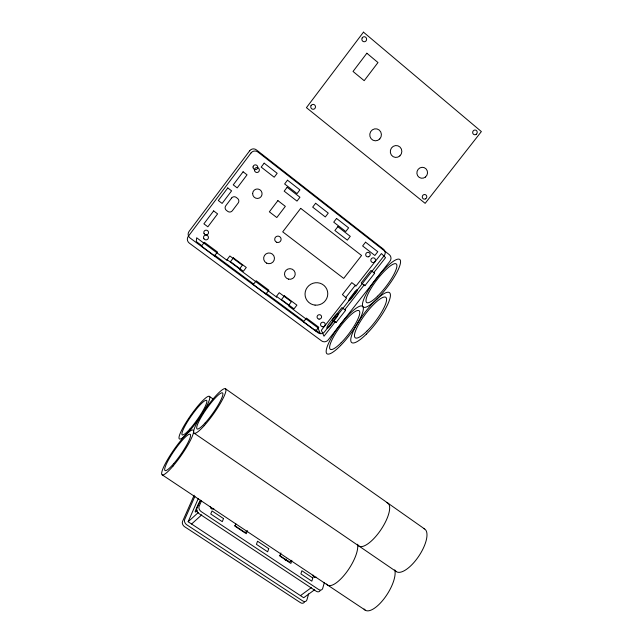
<?xml version="1.0" encoding="UTF-8"?>
<svg xmlns="http://www.w3.org/2000/svg" width="643" height="643" viewBox="0 0 643 643"><rect width="100%" height="100%" fill="white"/><g stroke="black" fill="none" stroke-linecap="round" stroke-linejoin="round"><path stroke-width="0.96" d="M201.484 246.14L204.386 242.298L217.487 252.024L214.585 255.85L201.484 246.14L201.524 245.441L196.284 241.551L196.654 237.773L227.132 260.391L227.067 259.659L229.864 255.97L242.347 265.262L239.55 268.927L239.67 269.698L276.739 297.211L276.466 296.327L279.247 292.718L291.375 301.744L288.586 305.337L288.916 306.253L317.779 327.673L320.351 333.492L315.456 329.867L315.906 330.912L318.775 327.239L306.446 318.084L303.568 321.773L315.906 330.912M324.377 582.445L322.706 588.385A4.204 2.95 56.5 0 1 318.534 589.43L201.299 511.683A4.292 3.207 48.1 0 1 199.129 506.282L201.589 500.6M308.64 593.947L306.904 599.863A4.139 2.966 56.9 0 1 302.732 600.94L186.8 524.817A4.228 3.215 48.2 0 1 184.686 519.48L194.885 496.396M291.657 561.074L290.901 563.429L279.858 556.074L280.903 552.948M247.145 531.415L246.285 533.73L234.936 526.183L235.836 523.876M200.447 500.19L196.927 508.291A4.284 3.207 48.1 0 0 199.097 513.677L316.139 591.182A4.188 2.95 56.5 0 0 320.085 590.676M314.7 589.695L303.689 597.749L188.142 521.746L198.301 498.518M194.162 495.247L182.564 521.417A4.212 3.223 48.2 0 0 184.662 526.754L300.41 602.636A4.131 2.966 57 0 0 304.348 602.097M253.302 284.527L256.187 280.766L268.895 290.202L266.009 293.947L253.302 284.527L253.117 283.667L214.569 255.102L214.585 255.85M345.958 297.275L355.306 285.331L351.761 282.623L342.414 294.582L346.521 298.151L321.347 330.325L324 336.201L335.437 321.604L335.967 322.609L345.58 310.352L345.002 309.396L364.243 284.841L364.902 285.693L374.62 273.299L373.913 272.503L385.567 257.626L381.412 253.567L355.909 286.159L355.306 285.331M188.142 521.746L198.253 512.567M191.582 524.013L201.725 514.866M247.434 530.644L245.168 532.549L234.695 525.58M291.906 560.286L289.567 562.103L279.367 555.311M300.458 595.627L311.445 587.549M162.293 474.904L365.602 610.384M194.001 433.093L396.08 571.458M209.313 396.345L213.42 399.215M225.412 388.726L424.525 528.916M227.067 259.659L239.55 268.927M276.466 296.327L288.586 305.337M335.967 322.609L332.302 319.868L341.915 307.587L345.58 310.352M364.902 285.693L361.245 282.896L370.963 270.486L374.62 273.299M303.568 321.773L303.174 320.761L265.776 293.047L266.009 293.947M304.573 601.551A4.131 2.966 57 0 1 304.477 601.832M285.556 560.535A10.151 7.29 54.9 0 1 288.016 560.768M284.97 559.804A10.175 7.282 54.8 0 1 286.288 559.105M200.214 501.042A4.268 0.908 -55.9 0 0 198.165 504.417L195.56 510.413A4.3 0.916 -56 0 0 196.404 511.474L196.758 511.145A4.308 0.916 -56 0 0 197.176 510.735M316.131 577.133A2.09 1.463 55.8 0 1 314.323 577.125A2.09 1.463 55.8 0 1 313.109 575.115M213.806 508.396A2.13 1.575 48.5 0 1 211.676 508.742A2.13 1.575 48.5 0 1 210.309 506.427M312.876 575.734A2.082 1.471 55.8 0 1 313.961 577.157M210.574 507.584A2.122 1.575 48.5 0 1 211.611 508.838M357.508 544.332A25.913 9.026 -57 0 1 345.653 573.419A25.913 9.026 -57 0 1 326.58 584.005M394.754 569.843A25.624 9.95 -57.6 0 1 383.775 599.099A25.624 9.95 -57.6 0 1 364.059 608.977M386.845 502.609A25.889 9.195 -56.1 0 1 380.134 530.877A25.889 9.195 -56.1 0 1 357.54 544.291M423.641 528.514A25.591 10.143 -56.4 0 1 418.802 556.147A25.591 10.143 -56.4 0 1 395.365 570.735M312.779 577.985L311.839 581.168L300.9 573.902L301.872 570.727L312.779 577.985M268.742 548.68L267.657 551.815L256.428 544.348L257.546 541.229L268.742 548.68M223.523 518.58L222.277 521.666L210.743 513.998L212.021 510.936L223.523 518.58M249.717 150.743L189.05 231.432A4.782 4.67 28.5 0 0 190.079 238.014L318.124 332.857A4.533 4.397 -23.9 0 0 324.442 331.957L384.225 255.617A4.597 4.477 -50.3 0 0 383.533 249.243L256.412 149.891A4.855 4.758 66.4 0 0 249.717 150.743M251.035 152.938L188.278 236.359A4.943 4.822 26.9 0 0 189.347 243.158L321.621 340.919A4.678 4.533 -24 0 0 328.147 339.978L389.955 261.203A4.75 4.614 -49.3 0 0 389.256 254.62L257.964 152.053A5.023 4.927 66.6 0 0 251.035 152.938M227.775 187.933L218.299 200.528L222.124 203.421L231.593 190.85L227.775 187.933M213.645 210.896L203.895 223.836L207.858 226.802L217.599 213.878L213.645 210.896M243.102 171.785L233.248 184.871L237.195 187.893L247.049 174.824L243.102 171.785M231.633 198.012L225.757 205.8A3.295 3.247 40.9 0 0 226.424 210.382L227.743 211.378A3.295 3.247 40.6 0 0 232.316 210.775L238.191 203.003A3.295 3.255 45.8 0 0 237.532 198.414L236.222 197.409A3.295 3.255 45.9 0 0 231.633 198.012M264.16 163.161L261.187 167.092L274.207 177.219L277.173 173.305L264.16 163.161M363.464 32.15L306.43 107.662L425.152 203.349L481.366 131.574L363.464 32.15M366.856 53.224L353.039 71.453L364.187 80.68L377.98 62.548L366.856 53.224M287.493 180.201L284.632 183.962L297.042 193.615L299.903 189.87L287.493 180.201M233.385 257.867L230.483 261.677L243.384 271.258L246.285 267.464L233.385 257.867M287.132 187.266L284.174 191.156L296.994 201.106L299.951 197.24L287.132 187.266M277.897 200.616L269.353 211.828L276.811 217.543L285.339 206.363L277.897 200.616M300.707 208.356L282.719 231.85L343.708 278.395L361.575 255.488L300.707 208.356M315.633 203.276L312.675 207.126L325.31 216.948L328.26 213.114L315.633 203.276M336.57 218.459L333.725 222.148L345.773 231.52L348.619 227.855L336.57 218.459M284.391 295.828L281.505 299.566L294.02 308.857L296.905 305.144L284.391 295.828M337.84 226.69L334.89 230.499L347.333 240.144L350.274 236.359L337.84 226.69M365.554 242.186L362.62 245.956L374.869 255.48L377.803 251.726L365.554 242.186M334.89 316.107L329.256 323.308A4.614 1.005 -53.3 0 0 326.901 327.826A14.91 3.247 -53.2 0 0 327.054 328.147A4.614 1.005 -53.3 0 0 330.341 325.471L336.032 318.213A4.622 1.005 -53.2 0 0 338.339 313.615A14.885 3.247 -53.3 0 0 338.202 313.39A4.614 1.005 -53.2 0 0 334.89 316.107M355.161 291.44L350.419 297.508A3.094 0.675 -52.9 0 0 348.908 300.53A3.094 0.675 -52.9 0 0 351.207 298.698L355.981 292.605A3.094 0.675 -52.8 0 0 357.476 289.591A3.094 0.675 -52.8 0 0 355.161 291.44M173.063 466.046A27.207 4.638 -55.2 0 0 193.197 430.167A27.207 4.638 -55.2 0 0 166.633 461.216A27.207 4.638 -55.2 0 0 173.063 466.046M188.849 431.71A26.033 4.316 -54.8 0 0 209.642 396.651A26.033 4.316 -54.8 0 0 184.702 424.661A26.033 4.316 -54.8 0 0 188.849 431.71M173.859 463.49A22.055 3.762 -55.2 0 0 190.256 434.346A22.055 3.762 -55.2 0 0 168.747 459.432A22.055 3.762 -55.2 0 0 173.859 463.49M189.838 429.066A21.106 3.496 -54.8 0 0 206.757 400.605A21.106 3.496 -54.8 0 0 186.574 423.223A21.106 3.496 -54.8 0 0 189.838 429.066M204.185 425.69A27.191 4.726 -54.7 0 0 225.757 389.039A27.191 4.726 -54.7 0 0 199.475 418.199A27.191 4.726 -54.7 0 0 204.185 425.69M205.173 422.917A22.047 3.834 -54.7 0 0 222.727 393.162A22.047 3.834 -54.7 0 0 201.46 416.704A22.047 3.834 -54.7 0 0 205.173 422.917M276.683 242.258A3.215 3.199 -7.7 0 0 281.095 238.874A3.215 3.199 -7.7 0 0 275.951 236.769A3.215 3.199 -7.7 0 0 276.683 242.258M203.895 238.706A2.459 2.411 26.9 0 0 208.139 238.649A2.459 2.411 26.9 0 0 205.905 235.041A2.459 2.411 26.9 0 0 203.895 238.706M254.459 169.736A2.492 2.451 65.1 0 0 257.923 172.284A2.492 2.451 65.1 0 0 258.341 168.008A2.492 2.451 65.1 0 0 254.459 169.736M373.687 262.448A2.379 2.315 -47.8 0 0 374.869 258.526A2.379 2.315 -47.8 0 0 370.915 259.555A2.379 2.315 -47.8 0 0 373.687 262.448M322.601 326.757A2.347 2.283 -24.9 0 0 325.02 323.517A2.347 2.283 -24.9 0 0 321.002 323.148A2.347 2.283 -24.9 0 0 322.601 326.757M366.992 331.065A25.366 6.189 -52.9 0 0 385.88 297.379A25.366 6.189 -52.9 0 0 358.698 324.273A25.366 6.189 -52.9 0 0 366.992 331.065M366.349 334.143A31.29 7.628 -52.9 0 0 389.505 292.678A31.29 7.628 -52.9 0 0 355.933 326.001A31.29 7.628 -52.9 0 0 366.349 334.143M377.545 296.214A24.297 5.642 -52.5 0 0 396.361 264.048A24.297 5.642 -52.5 0 0 370.44 289.422A24.297 5.642 -52.5 0 0 377.545 296.214M376.79 299.172A29.972 6.96 -52.5 0 0 399.882 259.571A29.972 6.96 -52.5 0 0 367.86 291.006A29.972 6.96 -52.5 0 0 376.79 299.172M340.525 345.604A29.691 6.888 -53.2 0 0 362.548 306.269A29.691 6.888 -53.2 0 0 331.169 338.21A29.691 6.888 -53.2 0 0 340.525 345.604M341.192 342.703A24.064 5.578 -53.2 0 0 359.148 310.754A24.064 5.578 -53.2 0 0 333.741 336.53A24.064 5.578 -53.2 0 0 341.192 342.703M379.764 138.944A6.028 5.819 -79.7 0 0 377.015 128.946A6.028 5.819 -79.7 0 0 369.982 136.509A6.028 5.819 -79.7 0 0 379.764 138.944M399.89 155.879A5.972 5.763 -74.1 0 0 397.913 145.808A5.972 5.763 -74.1 0 0 390.405 152.777A5.972 5.763 -74.1 0 0 399.89 155.879M425.409 177.074A5.514 5.305 -67.9 0 0 424.292 167.678A5.514 5.305 -67.9 0 0 416.913 173.602A5.514 5.305 -67.9 0 0 425.409 177.074M310.995 105.709A2.459 2.379 84.7 0 0 313.245 109.286A2.459 2.379 84.7 0 0 315.11 105.5A2.459 2.379 84.7 0 0 310.995 105.709M362.194 37.913A2.516 2.387 89.4 0 0 364.155 41.763A2.516 2.387 89.4 0 0 366.333 38.05A2.516 2.387 89.4 0 0 362.194 37.913M476.294 134.258A2.395 2.267 -70.3 0 0 475.86 130.175A2.395 2.267 -70.3 0 0 472.677 132.731A2.395 2.267 -70.3 0 0 476.294 134.258M425.618 198.84A2.339 2.25 -63.4 0 0 425.706 194.813A2.339 2.25 -63.4 0 0 422.258 196.862A2.339 2.25 -63.4 0 0 425.618 198.84M266.636 263.14A5.417 5.369 -3.7 0 0 274.457 257.988A5.417 5.369 -3.7 0 0 266.049 253.864A5.417 5.369 -3.7 0 0 266.636 263.14M288.522 279.142A5.377 5.305 -18.7 0 0 295.033 272.519A5.377 5.305 -18.7 0 0 286.022 270.293A5.377 5.305 -18.7 0 0 288.522 279.142M252.635 193.543A4.766 4.71 58.5 0 0 259.603 197.923A4.766 4.71 58.5 0 0 259.836 189.701A4.766 4.71 58.5 0 0 252.635 193.543M315.078 305.12A11.429 11.196 -27.1 0 0 326.853 289.31A11.429 11.196 -27.1 0 0 307.282 287.365A11.429 11.196 -27.1 0 0 315.078 305.12M204.064 233.57A2.379 2.331 28.7 0 0 208.163 233.803A2.379 2.331 28.7 0 0 206.258 230.17A2.379 2.331 28.7 0 0 204.064 233.57M253.029 166.987A2.411 2.371 65 0 0 256.372 169.463A2.411 2.371 65 0 0 256.782 165.323A2.411 2.371 65 0 0 253.029 166.987M368.624 256.766A2.299 2.242 -48.8 0 0 369.492 252.9A2.299 2.242 -48.8 0 0 365.738 254.162A2.299 2.242 -48.8 0 0 368.624 256.766M319.065 319.121A2.275 2.21 -24.8 0 0 321.396 315.986A2.275 2.21 -24.8 0 0 317.505 315.625A2.275 2.21 -24.8 0 0 319.065 319.121"/></g></svg>
